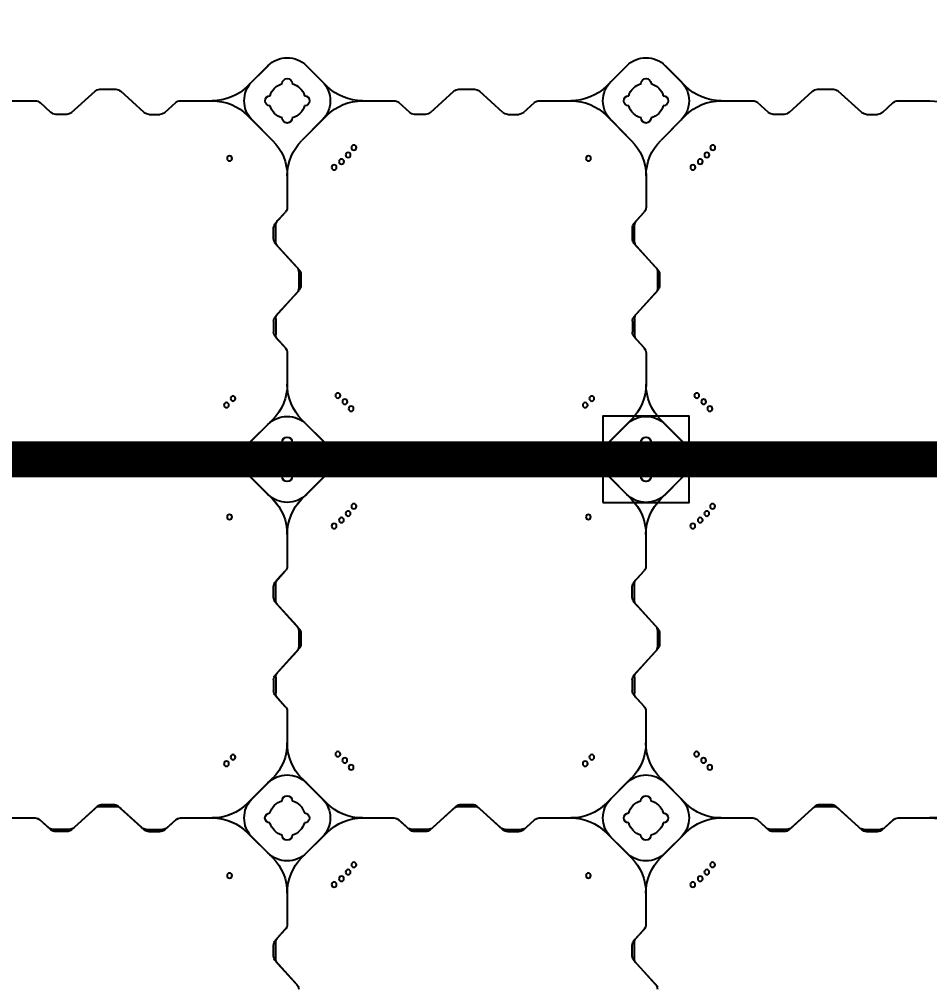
# Model space of a CAD drawing. Header units: millimetres. Extents: x -1612139 to -1260738, y 1141106 to 1536160.
# Drawn here: x -1321892 to -1320624, y 1255078 to 1256425 of the extents above; entities that cross this region are included whole.
import ezdxf

# ---------------------------------------------------------------- set-up
doc = ezdxf.new("R2010")
doc.units = ezdxf.units.MM
doc.header["$LTSCALE"] = 10
doc.layers.get('0').update_dxf_attribs({"linetype": 'CONTINUOUS'})
doc.layers.get('DEFPOINTS').update_dxf_attribs({"linetype": 'CONTINUOUS'})
doc.layers.add('W-FLOAT_BOWL浮筒', color=253, linetype='CONTINUOUS')
doc.styles.add('STANDARD_T3', font='simplex.shx', dxfattribs={"width": 0.7, "bigfont": 'gbcbig.shx'})
doc.dimstyles.new('W&&200', dxfattribs={"dimtxt": 700, "dimasz": 200, "dimexe": 500, "dimexo": 600, "dimgap": 200, "dimtad": 1, "dimdec": 0, "dimzin": 0, "dimdsep": 46, "dimtxsty": 'STANDARD_T3', "dimcen": 0.09, "dimclrd": 1, "dimclre": 1, "dimclrt": 7, "dimazin": 2, "dimtfac": 1, "dimtdec": 0, "dimtix": 1, "dimtmove": 2, "dimatfit": 3, "dimfxl": 100, "dimtolj": 1, "dimtzin": 0, "dimarcsym": 0})

# ---------------------------------------------------------------- blocks, each defined once
blk = doc.blocks.new('蓝色')
at = {"layer": 'W-FLOAT_BOWL浮筒', "color": 5}
for p, q in [((11489.9, 699.7), (11519.7, 732.5)), ((11492.9, 703.2), (11522.7, 736)), ((11989.9, 699.7), (12019.7, 732.5)), ((11992.9, 703.2), (12022.7, 736)), ((11487.3, 693), (11487.3, 677.7)), ((11490.3, 696.5), (11490.3, 674.2)), ((11987.3, 693), (11987.3, 677.7)), ((11990.3, 696.5), (11990.3, 674.2)), ((11489.9, 671), (11503.7, 655.8)), ((11492.9, 667.5), (11503.7, 655.6)), ((11989.9, 671), (12003.7, 655.8)), ((11992.9, 667.5), (12003.7, 655.6)), ((11506.3, 605.1), (11506.3, 649.1)), ((11506.3, 605.1), (11506.3, 648.9)), ((12006.3, 605.1), (12006.3, 649.1)), ((12006.3, 605.1), (12006.3, 648.9)), ((11451.1, 520.9), (11485.8, 555.6)), ((11457.5, 527.2), (11485.8, 555.5)), ((11561.6, 520.9), (11526.8, 555.6)), ((11555.2, 527.2), (11526.8, 555.5)), ((11951.1, 520.9), (11985.8, 555.6)), ((11957.5, 527.2), (11985.8, 555.5)), ((12061.6, 520.9), (12026.8, 555.6)), ((12055.2, 527.2), (12026.8, 555.5)), ((11479.5, 549.2), (11451.2, 520.9)), ((11457.5, 527.3), (11479.4, 549.2)), ((11533.2, 549.2), (11555.2, 527.3)), ((11533.2, 549.2), (11561.5, 520.9)), ((11979.5, 549.2), (11951.2, 520.9)), ((11957.5, 527.3), (11979.4, 549.2)), ((12033.2, 549.2), (12055.2, 527.3)), ((12033.2, 549.2), (12061.5, 520.9)), ((11173.5, 513.8), (11161.6, 503)), ((11177, 516.8), (11161.8, 503)), ((11202.5, 516.4), (11180.2, 516.4)), ((11199, 519.4), (11183.7, 519.4)), ((11205.7, 516.8), (11238.5, 487)), ((11209.2, 513.8), (11242, 484)), ((11303.5, 513.8), (11270.7, 484)), ((11307, 516.8), (11274.2, 487)), ((11310.2, 516.4), (11332.5, 516.4)), ((11313.7, 519.4), (11329, 519.4)), ((11335.7, 516.8), (11350.9, 503)), ((11339.2, 513.8), (11351.1, 503)), ((11673.5, 513.8), (11661.6, 503)), ((11677, 516.8), (11661.8, 503)), ((11702.5, 516.4), (11680.2, 516.4)), ((11699, 519.4), (11683.7, 519.4)), ((11705.7, 516.8), (11738.5, 487)), ((11709.2, 513.8), (11742, 484)), ((11803.5, 513.8), (11770.7, 484)), ((11807, 516.8), (11774.2, 487)), ((11810.2, 516.4), (11832.5, 516.4)), ((11813.7, 519.4), (11829, 519.4)), ((11835.7, 516.8), (11850.9, 503)), ((11839.2, 513.8), (11851.1, 503)), ((12173.5, 513.8), (12161.6, 503)), ((12177, 516.8), (12161.8, 503)), ((12202.5, 516.4), (12180.2, 516.4)), ((12199, 519.4), (12183.7, 519.4)), ((12205.7, 516.8), (12238.5, 487)), ((12209.2, 513.8), (12242, 484)), ((12303.5, 513.8), (12270.7, 484)), ((12307, 516.8), (12274.2, 487)), ((12310.2, 516.4), (12332.5, 516.4)), ((12313.7, 519.4), (12329, 519.4)), ((12335.7, 516.8), (12350.9, 503)), ((12339.2, 513.8), (12351.1, 503)), ((11110.9, 500.4), (11155.1, 500.4)), ((11110.9, 500.4), (11154.9, 500.4)), ((11357.6, 500.4), (11401.6, 500.4)), ((11357.8, 500.4), (11401.6, 500.4)), ((11610.9, 500.4), (11655.1, 500.4)), ((11610.9, 500.4), (11654.9, 500.4)), ((11857.6, 500.4), (11901.6, 500.4)), ((11857.8, 500.4), (11901.6, 500.4)), ((12110.9, 500.4), (12155.1, 500.4)), ((12110.9, 500.4), (12154.9, 500.4)), ((12357.6, 500.4), (12401.6, 500.4)), ((12357.8, 500.4), (12401.6, 500.4)), ((11245.2, 484.4), (11267.5, 484.4)), ((11248.7, 481.4), (11264, 481.4)), ((11485.8, 445.1), (11451.1, 479.9)), ((11479.5, 451.6), (11451.2, 479.9)), ((11479.4, 451.6), (11457.5, 473.5)), ((11457.5, 473.5), (11485.8, 445.2)), ((11526.8, 445.1), (11561.6, 479.9)), ((11555.2, 473.5), (11526.8, 445.2)), ((11533.2, 451.6), (11561.5, 479.9)), ((11555.2, 473.5), (11533.2, 451.6)), ((11745.2, 484.4), (11767.5, 484.4)), ((11748.7, 481.4), (11764, 481.4)), ((11985.8, 445.1), (11951.1, 479.9)), ((11979.5, 451.6), (11951.2, 479.9)), ((11979.4, 451.6), (11957.5, 473.5)), ((11957.5, 473.5), (11985.8, 445.2)), ((12026.8, 445.1), (12061.6, 479.9)), ((12055.2, 473.5), (12026.8, 445.2)), ((12033.2, 451.6), (12061.5, 479.9)), ((12055.2, 473.5), (12033.2, 451.6)), ((12245.2, 484.4), (12267.5, 484.4)), ((12248.7, 481.4), (12264, 481.4)), ((11506.3, 351.6), (11506.3, 395.8)), ((11506.3, 351.8), (11506.3, 395.8)), ((12006.3, 351.6), (12006.3, 395.8)), ((12006.3, 351.8), (12006.3, 395.8)), ((11489.9, 329.7), (11503.7, 344.9)), ((11492.9, 333.2), (11503.7, 345.1)), ((11989.9, 329.7), (12003.7, 344.9)), ((11992.9, 333.2), (12003.7, 345.1)), ((11490.3, 304.2), (11490.3, 326.5)), ((11990.3, 304.2), (11990.3, 326.5)), ((11487.3, 307.7), (11487.3, 323)), ((11987.3, 307.7), (11987.3, 323)), ((11489.9, 301), (11519.7, 268.2)), ((11492.9, 297.5), (11522.7, 264.7)), ((11989.9, 301), (12019.7, 268.2)), ((11992.9, 297.5), (12022.7, 264.7)), ((11522.3, 239.2), (11522.3, 261.5)), ((11525.3, 242.7), (11525.3, 258)), ((12022.3, 239.2), (12022.3, 261.5)), ((12025.3, 242.7), (12025.3, 258)), ((11489.9, 199.7), (11519.7, 232.5)), ((11492.9, 203.2), (11522.7, 236)), ((11989.9, 199.7), (12019.7, 232.5)), ((11992.9, 203.2), (12022.7, 236)), ((11487.3, 193), (11487.3, 177.7)), ((11490.3, 196.5), (11490.3, 174.2)), ((11987.3, 193), (11987.3, 177.7)), ((11990.3, 196.5), (11990.3, 174.2)), ((11489.9, 171), (11503.7, 155.8)), ((11492.9, 167.5), (11503.7, 155.6)), ((11989.9, 171), (12003.7, 155.8)), ((11992.9, 167.5), (12003.7, 155.6)), ((11506.3, 105.1), (11506.3, 149.1)), ((11506.3, 105.1), (11506.3, 148.9)), ((12006.3, 105.1), (12006.3, 149.1)), ((12006.3, 105.1), (12006.3, 148.9)), ((11451.1, 20.9), (11485.8, 55.6)), ((11457.5, 27.2), (11485.8, 55.5)), ((11561.6, 20.9), (11526.8, 55.6)), ((11555.2, 27.2), (11526.8, 55.5)), ((11951.1, 20.9), (11985.8, 55.6)), ((11957.5, 27.2), (11985.8, 55.5)), ((12061.6, 20.9), (12026.8, 55.6)), ((12055.2, 27.2), (12026.8, 55.5)), ((11177, 16.8), (11161.8, 3)), ((11199, 19.4), (11183.7, 19.4)), ((11205.7, 16.8), (11238.5, -13)), ((11307, 16.8), (11274.2, -13)), ((11313.7, 19.4), (11329, 19.4)), ((11335.7, 16.8), (11350.9, 3)), ((11677, 16.8), (11661.8, 3)), ((11699, 19.4), (11683.7, 19.4)), ((11705.7, 16.8), (11738.5, -13)), ((11807, 16.8), (11774.2, -13)), ((11813.7, 19.4), (11829, 19.4)), ((11835.7, 16.8), (11850.9, 3)), ((12177, 16.8), (12161.8, 3)), ((12199, 19.4), (12183.7, 19.4)), ((12205.7, 16.8), (12238.5, -13)), ((12307, 16.8), (12274.2, -13)), ((12313.7, 19.4), (12329, 19.4)), ((12335.7, 16.8), (12350.9, 3)), ((11110.9, 0.4), (11155.1, 0.4)), ((11357.6, 0.4), (11401.6, 0.4)), ((11610.9, 0.4), (11655.1, 0.4)), ((11857.6, 0.4), (11901.6, 0.4)), ((12110.9, 0.4), (12155.1, 0.4)), ((12357.6, 0.4), (12401.6, 0.4)), ((11245.2, -15.6), (11267.5, -15.6)), ((11479.5, -48.4), (11451.2, -20.1)), ((11479.4, -48.4), (11457.5, -26.5)), ((11533.2, -48.4), (11561.5, -20.1)), ((11555.2, -26.5), (11533.2, -48.4)), ((11745.2, -15.6), (11767.5, -15.6)), ((11979.5, -48.4), (11951.2, -20.1)), ((11979.4, -48.4), (11957.5, -26.5)), ((12033.2, -48.4), (12061.5, -20.1)), ((12055.2, -26.5), (12033.2, -48.4)), ((12245.2, -15.6), (12267.5, -15.6))]:
    blk.add_line(p, q, dxfattribs=at)
for centre in [(11571.6, 593.3), (12071.6, 593.3), (11426, 580.7), (11581.9, 585.1), (11591.1, 575.9), (11926, 580.7), (12081.9, 585.1), (12091.1, 575.9), (11599.2, 565.7), (12099.2, 565.7), (11595.3, 429.8), (12095.3, 429.8), (11421.6, 424.8), (11430.8, 415.6), (11586.6, 420.1), (11921.6, 424.8), (11930.8, 415.6), (12086.6, 420.1), (11576.9, 411.4), (12076.9, 411.4), (11571.6, 93.3), (12071.6, 93.3), (11426, 80.7), (11581.9, 85.1), (11926, 80.7), (12081.9, 85.1), (11591.1, 75.9), (11599.2, 65.7), (12091.1, 75.9), (12099.2, 65.7)]:
    blk.add_circle(centre, 3.5, dxfattribs=at)
for centre, radius, start, end in [((11512.3, 739.2), 10, 317.7263, 0), ((12012.3, 739.2), 10, 317.7263, 0), ((11500.3, 696.5), 10, 137.7263, 180), ((12000.3, 696.5), 10, 137.7263, 180), ((11497.3, 693), 10, 137.7263, 180), ((11997.3, 693), 10, 137.7263, 180), ((11497.3, 677.7), 10, 180, 222.2737), ((11500.3, 674.2), 10, 180, 222.2737), ((11997.3, 677.7), 10, 180, 222.2737), ((12000.3, 674.2), 10, 180, 222.2737), ((11496.3, 649.1), 10, 0, 42.2737), ((11496.3, 648.9), 10, 0, 42.2737), ((11996.3, 649.1), 10, 0, 42.2737), ((11996.3, 648.9), 10, 0, 42.2737), ((11436.3, 605.1), 70, 315, 0), ((11436.3, 605), 70, 315, 0), ((11576.3, 605.1), 70, 180, 225), ((11576.3, 605), 70, 180, 225), ((11936.3, 605.1), 70, 315, 0), ((11936.3, 605), 70, 315, 0), ((12076.3, 605.1), 70, 180, 225), ((12076.3, 605), 70, 180, 225), ((11506.3, 522.3), 38, 45, 135), ((11506.4, 522.3), 38, 45, 135), ((12006.3, 522.3), 38, 45, 135), ((12006.4, 522.3), 38, 45, 135), ((11484.4, 500.4), 38, 135, 225), ((11484.4, 500.3), 38, 135, 225), ((11506.3, 524.4), 7, 0, 180), ((11506.3, 524.4), 7, 0, 180), ((11506.3, 524.4), 7, 0, 180), ((11506.3, 524.4), 7, 0, 180), ((11528.3, 500.4), 38, 315, 45), ((11528.3, 500.3), 38, 315, 45), ((11984.4, 500.4), 38, 135, 225), ((11984.4, 500.3), 38, 135, 225), ((12006.3, 524.4), 7, 0, 180), ((12006.3, 524.4), 7, 0, 180), ((12006.3, 524.4), 7, 0, 180), ((12006.3, 524.4), 7, 0, 180), ((12028.3, 500.4), 38, 315, 45), ((12028.3, 500.3), 38, 315, 45), ((11180.2, 506.4), 10, 90, 132.2737), ((11183.7, 509.4), 10, 90, 132.2737), ((11199, 509.4), 10, 47.7263, 90), ((11202.5, 506.4), 10, 47.7263, 90), ((11310.2, 506.4), 10, 90, 132.2737), ((11313.7, 509.4), 10, 90, 132.2737), ((11329, 509.4), 10, 47.7263, 90), ((11332.5, 506.4), 10, 47.7263, 90), ((11401.6, 570.4), 70, 270, 315), ((11401.7, 570.4), 70, 270, 315), ((11506.3, 500.4), 25, 106.2602, 163.7398), ((11506.3, 500.4), 25, 106.2602, 163.7398), ((11506.3, 500.4), 25, 106.2602, 163.7398), ((11506.3, 500.4), 25, 106.2602, 163.7398), ((11506.3, 500.4), 25, 16.2602, 73.7398), ((11506.3, 500.4), 25, 16.2602, 73.7398), ((11506.3, 500.4), 25, 16.2602, 73.7398), ((11506.3, 500.4), 25, 16.2602, 73.7398), ((11611, 570.4), 70, 225, 270), ((11611.1, 570.4), 70, 225, 270), ((11680.2, 506.4), 10, 90, 132.2737), ((11683.7, 509.4), 10, 90, 132.2737), ((11699, 509.4), 10, 47.7263, 90), ((11702.5, 506.4), 10, 47.7263, 90), ((11810.2, 506.4), 10, 90, 132.2737), ((11813.7, 509.4), 10, 90, 132.2737), ((11829, 509.4), 10, 47.7263, 90), ((11832.5, 506.4), 10, 47.7263, 90), ((11901.6, 570.4), 70, 270, 315), ((11901.7, 570.4), 70, 270, 315), ((12006.3, 500.4), 25, 106.2602, 163.7398), ((12006.3, 500.4), 25, 106.2602, 163.7398), ((12006.3, 500.4), 25, 106.2602, 163.7398), ((12006.3, 500.4), 25, 106.2602, 163.7398), ((12006.3, 500.4), 25, 16.2602, 73.7398), ((12006.3, 500.4), 25, 16.2602, 73.7398), ((12006.3, 500.4), 25, 16.2602, 73.7398), ((12006.3, 500.4), 25, 16.2602, 73.7398), ((12111, 570.4), 70, 225, 270), ((12111.1, 570.4), 70, 225, 270), ((12180.2, 506.4), 10, 90, 132.2737), ((12183.7, 509.4), 10, 90, 132.2737), ((12199, 509.4), 10, 47.7263, 90), ((12202.5, 506.4), 10, 47.7263, 90), ((12310.2, 506.4), 10, 90, 132.2737), ((12313.7, 509.4), 10, 90, 132.2737), ((12329, 509.4), 10, 47.7263, 90), ((12332.5, 506.4), 10, 47.7263, 90), ((12401.6, 570.4), 70, 270, 315), ((11154.9, 510.4), 10, 270, 312.2737), ((11155.1, 510.4), 10, 270, 312.2737), ((11357.6, 510.4), 10, 227.7263, 270), ((11357.8, 510.4), 10, 227.7263, 270), ((11401.6, 430.4), 70, 45, 90), ((11401.7, 430.4), 70, 45, 90), ((11482.3, 500.4), 7, 90, 270), ((11482.3, 500.4), 7, 90, 270), ((11482.3, 500.4), 7, 90, 270), ((11482.3, 500.4), 7, 90, 270), ((11530.3, 500.4), 7, 270, 90), ((11530.3, 500.4), 7, 270, 90), ((11530.3, 500.4), 7, 270, 90), ((11530.3, 500.4), 7, 270, 90), ((11611, 430.4), 70, 90, 135), ((11611.1, 430.4), 70, 90, 135), ((11654.9, 510.4), 10, 270, 312.2737), ((11655.1, 510.4), 10, 270, 312.2737), ((11857.6, 510.4), 10, 227.7263, 270), ((11857.8, 510.4), 10, 227.7263, 270), ((11901.6, 430.4), 70, 45, 90), ((11901.7, 430.4), 70, 45, 90), ((11982.3, 500.4), 7, 90, 270), ((11982.3, 500.4), 7, 90, 270), ((11982.3, 500.4), 7, 90, 270), ((11982.3, 500.4), 7, 90, 270), ((12030.3, 500.4), 7, 270, 90), ((12030.3, 500.4), 7, 270, 90), ((12030.3, 500.4), 7, 270, 90), ((12030.3, 500.4), 7, 270, 90), ((12111, 430.4), 70, 90, 135), ((12111.1, 430.4), 70, 90, 135), ((12154.9, 510.4), 10, 270, 312.2737), ((12155.1, 510.4), 10, 270, 312.2737), ((12357.6, 510.4), 10, 227.7263, 270), ((12357.8, 510.4), 10, 227.7263, 270), ((12401.6, 430.4), 70, 45, 90), ((11245.2, 494.4), 10, 227.7263, 270), ((11267.5, 494.4), 10, 270, 312.2737), ((11506.3, 500.4), 25, 196.2602, 253.7398), ((11506.3, 500.4), 25, 196.2602, 253.7398), ((11506.3, 500.4), 25, 196.2602, 253.7398), ((11506.3, 500.4), 25, 196.2602, 253.7398), ((11506.3, 500.4), 25, 286.2602, 343.7398), ((11506.3, 500.4), 25, 286.2602, 343.7398), ((11506.3, 500.4), 25, 286.2602, 343.7398), ((11506.3, 500.4), 25, 286.2602, 343.7398), ((11745.2, 494.4), 10, 227.7263, 270), ((11767.5, 494.4), 10, 270, 312.2737), ((12006.3, 500.4), 25, 196.2602, 253.7398), ((12006.3, 500.4), 25, 196.2602, 253.7398), ((12006.3, 500.4), 25, 196.2602, 253.7398), ((12006.3, 500.4), 25, 196.2602, 253.7398), ((12006.3, 500.4), 25, 286.2602, 343.7398), ((12006.3, 500.4), 25, 286.2602, 343.7398), ((12006.3, 500.4), 25, 286.2602, 343.7398), ((12006.3, 500.4), 25, 286.2602, 343.7398), ((12245.2, 494.4), 10, 227.7263, 270), ((12267.5, 494.4), 10, 270, 312.2737), ((11248.7, 491.4), 10, 227.7263, 270), ((11264, 491.4), 10, 270, 312.2737), ((11506.3, 476.4), 7, 180, 0), ((11506.3, 476.4), 7, 180, 0), ((11506.3, 476.4), 7, 180, 0), ((11506.3, 476.4), 7, 180, 0), ((11748.7, 491.4), 10, 227.7263, 270), ((11764, 491.4), 10, 270, 312.2737), ((12006.3, 476.4), 7, 180, 0), ((12006.3, 476.4), 7, 180, 0), ((12006.3, 476.4), 7, 180, 0), ((12006.3, 476.4), 7, 180, 0), ((12248.7, 491.4), 10, 227.7263, 270), ((12264, 491.4), 10, 270, 312.2737), ((11506.3, 478.4), 38, 225, 315), ((11506.4, 478.4), 38, 225, 315), ((11436.3, 395.7), 70, 0, 45), ((11436.3, 395.7), 70, 0, 45), ((11576.3, 395.7), 70, 135, 180), ((11576.3, 395.7), 70, 135, 180), ((12006.3, 478.4), 38, 225, 315), ((12006.4, 478.4), 38, 225, 315), ((11936.3, 395.7), 70, 0, 45), ((11936.3, 395.7), 70, 0, 45), ((12076.3, 395.7), 70, 135, 180), ((12076.3, 395.7), 70, 135, 180), ((11496.3, 351.8), 10, 317.7263, 0), ((11496.3, 351.6), 10, 317.7263, 0), ((11996.3, 351.8), 10, 317.7263, 0), ((11996.3, 351.6), 10, 317.7263, 0), ((11497.3, 323), 10, 137.7263, 180), ((11500.3, 326.5), 10, 137.7263, 180), ((11997.3, 323), 10, 137.7263, 180), ((12000.3, 326.5), 10, 137.7263, 180), ((11497.3, 307.7), 10, 180, 222.2737), ((11500.3, 304.2), 10, 180, 222.2737), ((11997.3, 307.7), 10, 180, 222.2737), ((12000.3, 304.2), 10, 180, 222.2737), ((11512.3, 261.5), 10, 0, 42.2737), ((11515.3, 258), 10, 0, 42.2737), ((12012.3, 261.5), 10, 0, 42.2737), ((12015.3, 258), 10, 0, 42.2737), ((11515.3, 242.7), 10, 317.7263, 0), ((12015.3, 242.7), 10, 317.7263, 0), ((11512.3, 239.2), 10, 317.7263, 0), ((12012.3, 239.2), 10, 317.7263, 0), ((11500.3, 196.5), 10, 137.7263, 180), ((12000.3, 196.5), 10, 137.7263, 180), ((11497.3, 193), 10, 137.7263, 180), ((11997.3, 193), 10, 137.7263, 180), ((11497.3, 177.7), 10, 180, 222.2737), ((11997.3, 177.7), 10, 180, 222.2737), ((11500.3, 174.2), 10, 180, 222.2737), ((12000.3, 174.2), 10, 180, 222.2737), ((11496.3, 149.1), 10, 0, 42.2737), ((11496.3, 148.9), 10, 0, 42.2737), ((11996.3, 149.1), 10, 0, 42.2737), ((11996.3, 148.9), 10, 0, 42.2737), ((11436.3, 105.1), 70, 315, 0), ((11436.3, 105), 70, 315, 0), ((11576.3, 105.1), 70, 180, 225), ((11576.3, 105), 70, 180, 225), ((11936.3, 105.1), 70, 315, 0), ((11936.3, 105), 70, 315, 0), ((12076.3, 105.1), 70, 180, 225), ((12076.3, 105), 70, 180, 225), ((11484.4, 0.3), 38, 135, 225), ((11506.3, 24.4), 7, 0, 180), ((11506.3, 24.4), 7, 0, 180), ((11528.3, 0.3), 38, 315, 45), ((11984.4, 0.3), 38, 135, 225), ((12006.3, 24.4), 7, 0, 180), ((12006.3, 24.4), 7, 0, 180), ((12028.3, 0.3), 38, 315, 45), ((11183.7, 9.4), 10, 90, 132.2737), ((11199, 9.4), 10, 47.7263, 90), ((11313.7, 9.4), 10, 90, 132.2737), ((11329, 9.4), 10, 47.7263, 90), ((11401.6, 70.4), 70, 270, 315), ((11506.3, 0.4), 25, 106.2602, 163.7398), ((11506.3, 0.4), 25, 106.2602, 163.7398), ((11506.3, 0.4), 25, 16.2602, 73.7398), ((11506.3, 0.4), 25, 16.2602, 73.7398), ((11611.1, 70.4), 70, 225, 270), ((11683.7, 9.4), 10, 90, 132.2737), ((11699, 9.4), 10, 47.7263, 90), ((11813.7, 9.4), 10, 90, 132.2737), ((11829, 9.4), 10, 47.7263, 90), ((11901.6, 70.4), 70, 270, 315), ((12006.3, 0.4), 25, 106.2602, 163.7398), ((12006.3, 0.4), 25, 106.2602, 163.7398), ((12006.3, 0.4), 25, 16.2602, 73.7398), ((12006.3, 0.4), 25, 16.2602, 73.7398), ((12111.1, 70.4), 70, 225, 270), ((12183.7, 9.4), 10, 90, 132.2737), ((12199, 9.4), 10, 47.7263, 90), ((12313.7, 9.4), 10, 90, 132.2737), ((12329, 9.4), 10, 47.7263, 90), ((12401.6, 70.4), 70, 270, 315), ((11155.1, 10.4), 10, 270, 312.2737), ((11357.6, 10.4), 10, 227.7263, 270), ((11401.7, -69.6), 70, 45, 90), ((11482.3, 0.4), 7, 90, 270), ((11482.3, 0.4), 7, 90, 270), ((11530.3, 0.4), 7, 270, 90), ((11530.3, 0.4), 7, 270, 90), ((11611, -69.6), 70, 90, 135), ((11655.1, 10.4), 10, 270, 312.2737), ((11857.6, 10.4), 10, 227.7263, 270), ((11901.7, -69.6), 70, 45, 90), ((11982.3, 0.4), 7, 90, 270), ((11982.3, 0.4), 7, 90, 270), ((12030.3, 0.4), 7, 270, 90), ((12030.3, 0.4), 7, 270, 90), ((12111, -69.6), 70, 90, 135), ((12155.1, 10.4), 10, 270, 312.2737), ((12357.6, 10.4), 10, 227.7263, 270), ((11245.2, -5.6), 10, 227.7263, 270), ((11267.5, -5.6), 10, 270, 312.2737), ((11506.3, 0.4), 25, 196.2602, 253.7398), ((11506.3, 0.4), 25, 196.2602, 253.7398), ((11506.3, 0.4), 25, 286.2602, 343.7398), ((11506.3, 0.4), 25, 286.2602, 343.7398), ((11745.2, -5.6), 10, 227.7263, 270), ((11767.5, -5.6), 10, 270, 312.2737), ((12006.3, 0.4), 25, 196.2602, 253.7398), ((12006.3, 0.4), 25, 196.2602, 253.7398), ((12006.3, 0.4), 25, 286.2602, 343.7398), ((12006.3, 0.4), 25, 286.2602, 343.7398), ((12245.2, -5.6), 10, 227.7263, 270), ((12267.5, -5.6), 10, 270, 312.2737), ((11506.3, -23.6), 7, 180, 0), ((11506.3, -23.6), 7, 180, 0), ((12006.3, -23.6), 7, 180, 0), ((12006.3, -23.6), 7, 180, 0), ((11506.3, -21.6), 38, 225, 315), ((11506.4, -21.6), 38, 225, 315), ((12006.3, -21.6), 38, 225, 315), ((12006.4, -21.6), 38, 225, 315)]:
    blk.add_arc(centre, radius, start, end, dxfattribs=at)
blk = doc.blocks.new('橙色')
at = {"layer": 'W-FLOAT_BOWL浮筒', "color": 30}
for p, q in [((11973.2, 548.8), (11944.8, 520.5)), ((11951.2, 526.9), (11973.1, 548.8)), ((12026.8, 548.8), (12055.2, 520.5)), ((12026.9, 548.8), (12048.8, 526.9)), ((12473.2, 548.8), (12444.8, 520.5)), ((12451.2, 526.9), (12473.1, 548.8)), ((12526.8, 548.8), (12555.2, 520.5)), ((12526.9, 548.8), (12548.8, 526.9)), ((11667.1, 513.4), (11655.3, 502.6)), ((11696.1, 516), (11673.9, 516)), ((11702.9, 513.4), (11735.6, 483.6)), ((11797.1, 513.4), (11764.4, 483.6)), ((11803.9, 516), (11826.1, 516)), ((11832.9, 513.4), (11844.7, 502.6)), ((12167.1, 513.4), (12155.3, 502.6)), ((12196.1, 516), (12173.9, 516)), ((12202.9, 513.4), (12235.6, 483.6)), ((12297.1, 513.4), (12264.4, 483.6)), ((12303.9, 516), (12326.1, 516)), ((12332.9, 513.4), (12344.7, 502.6)), ((12667.1, 513.4), (12655.3, 502.6)), ((12696.1, 516), (12673.9, 516)), ((12702.9, 513.4), (12735.6, 483.6)), ((12797.1, 513.4), (12764.4, 483.6)), ((12803.9, 516), (12826.1, 516)), ((12832.9, 513.4), (12844.7, 502.6)), ((11604.6, 500), (11648.5, 500)), ((11851.5, 500), (11895.3, 500)), ((12104.6, 500), (12148.5, 500)), ((12351.5, 500), (12395.3, 500)), ((12604.6, 500), (12648.5, 500)), ((12851.5, 500), (12895.3, 500)), ((11742.4, 481), (11757.6, 481)), ((11979.5, 444.8), (11944.8, 479.5)), ((11951.2, 473.2), (11979.5, 444.8)), ((12020.5, 444.8), (12055.2, 479.5)), ((12048.8, 473.2), (12020.5, 444.8)), ((12242.4, 481), (12257.6, 481)), ((12479.5, 444.8), (12444.8, 479.5)), ((12451.2, 473.2), (12479.5, 444.8)), ((12520.5, 444.8), (12555.2, 479.5)), ((12548.8, 473.2), (12520.5, 444.8)), ((12742.4, 481), (12757.6, 481)), ((12000, 351.3), (12000, 395.4)), ((12000, 351.5), (12000, 395.4)), ((12500, 351.3), (12500, 395.4)), ((12500, 351.5), (12500, 395.4)), ((11983.6, 329.4), (11997.4, 344.5)), ((11986.6, 332.9), (11997.4, 344.7)), ((12483.6, 329.4), (12497.4, 344.5)), ((12486.6, 332.9), (12497.4, 344.7)), ((11984, 303.9), (11984, 326.1)), ((12484, 303.9), (12484, 326.1)), ((11981, 307.4), (11981, 322.6)), ((12481, 307.4), (12481, 322.6)), ((11983.6, 300.6), (12013.4, 267.9)), ((11986.6, 297.1), (12016.4, 264.4)), ((12483.6, 300.6), (12513.4, 267.9)), ((12486.6, 297.1), (12516.4, 264.4)), ((12016, 238.9), (12016, 261.1)), ((12019, 242.4), (12019, 257.6)), ((12516, 238.9), (12516, 261.1)), ((12519, 242.4), (12519, 257.6)), ((11983.6, 199.4), (12013.4, 232.1)), ((11986.6, 202.9), (12016.4, 235.6)), ((12483.6, 199.4), (12513.4, 232.1)), ((12486.6, 202.9), (12516.4, 235.6)), ((11981, 192.6), (11981, 177.4)), ((11984, 196.1), (11984, 173.9)), ((12481, 192.6), (12481, 177.4)), ((12484, 196.1), (12484, 173.9)), ((11983.6, 170.6), (11997.4, 155.5)), ((11986.6, 167.1), (11997.4, 155.3)), ((12483.6, 170.6), (12497.4, 155.5)), ((12486.6, 167.1), (12497.4, 155.3)), ((12000, 104.7), (12000, 148.7)), ((12000, 104.7), (12000, 148.5)), ((12500, 104.7), (12500, 148.7)), ((12500, 104.7), (12500, 148.5)), ((11944.8, 20.5), (11979.5, 55.2)), ((11951.2, 26.8), (11979.5, 55.2)), ((12048.8, 26.8), (12020.5, 55.2)), ((12055.2, 20.5), (12020.5, 55.2)), ((12444.8, 20.5), (12479.5, 55.2)), ((12451.2, 26.8), (12479.5, 55.2)), ((12548.8, 26.8), (12520.5, 55.2)), ((12555.2, 20.5), (12520.5, 55.2)), ((11670.6, 16.4), (11655.5, 2.6)), ((11692.6, 19), (11677.4, 19)), ((11699.4, 16.4), (11732.1, -13.4)), ((11800.6, 16.4), (11767.9, -13.4)), ((11807.4, 19), (11822.6, 19)), ((11829.4, 16.4), (11844.5, 2.6)), ((12170.6, 16.4), (12155.5, 2.6)), ((12192.6, 19), (12177.4, 19)), ((12199.4, 16.4), (12232.1, -13.4)), ((12300.6, 16.4), (12267.9, -13.4)), ((12307.4, 19), (12322.6, 19)), ((12329.4, 16.4), (12344.5, 2.6)), ((12670.6, 16.4), (12655.5, 2.6)), ((12692.6, 19), (12677.4, 19)), ((12699.4, 16.4), (12732.1, -13.4)), ((12800.6, 16.4), (12767.9, -13.4)), ((12807.4, 19), (12822.6, 19)), ((12829.4, 16.4), (12844.5, 2.6)), ((11604.6, 0), (11648.7, 0)), ((11851.3, 0), (11895.3, 0)), ((12104.6, 0), (12148.7, 0)), ((12351.3, 0), (12395.3, 0)), ((12604.6, 0), (12648.7, 0)), ((12851.3, 0), (12895.3, 0)), ((11738.9, -16), (11761.1, -16)), ((11973.2, -48.8), (11944.8, -20.5)), ((11973.1, -48.8), (11951.2, -26.9)), ((12026.8, -48.8), (12055.2, -20.5)), ((12048.8, -26.9), (12026.9, -48.8)), ((12238.9, -16), (12261.1, -16)), ((12473.2, -48.8), (12444.8, -20.5)), ((12473.1, -48.8), (12451.2, -26.9)), ((12526.8, -48.8), (12555.2, -20.5)), ((12548.8, -26.9), (12526.9, -48.8)), ((12738.9, -16), (12761.1, -16))]:
    blk.add_line(p, q, dxfattribs=at)
for centre in [(12089, 429.4), (12589, 429.4), (11915.2, 424.4), (11924.4, 415.2), (12080.3, 419.7), (12415.2, 424.4), (12424.4, 415.2), (12580.3, 419.7), (12070.6, 411), (12570.6, 411), (12065.3, 92.9), (12565.3, 92.9), (11919.7, 80.3), (12075.6, 84.8), (12419.7, 80.3), (12575.6, 84.8), (12084.8, 75.6), (12092.9, 65.3), (12584.8, 75.6), (12592.9, 65.3)]:
    blk.add_circle(centre, 3.5, dxfattribs=at)
for centre, radius, start, end in [((12000, 522), 38, 45, 135), ((12000, 522), 38, 45, 135), ((12500, 522), 38, 45, 135), ((12500, 522), 38, 45, 135), ((11978, 500), 38, 135, 225), ((12000, 524), 7, 0, 180), ((12000, 524), 7, 0, 180), ((12022, 500), 38, 315, 45), ((12478, 500), 38, 135, 225), ((12500, 524), 7, 0, 180), ((12500, 524), 7, 0, 180), ((12522, 500), 38, 315, 45), ((11673.9, 506), 10, 90, 132.2737), ((11696.1, 506), 10, 47.7263, 90), ((11803.9, 506), 10, 90, 132.2737), ((11826.1, 506), 10, 47.7263, 90), ((11895.3, 570), 70, 270, 315), ((12000, 500), 25, 106.2602, 163.7398), ((12000, 500), 25, 106.2602, 163.7398), ((12000, 500), 25, 16.2602, 73.7398), ((12000, 500), 25, 16.2602, 73.7398), ((12104.7, 570), 70, 225, 270), ((12173.9, 506), 10, 90, 132.2737), ((12196.1, 506), 10, 47.7263, 90), ((12303.9, 506), 10, 90, 132.2737), ((12326.1, 506), 10, 47.7263, 90), ((12395.3, 570), 70, 270, 315), ((12500, 500), 25, 106.2602, 163.7398), ((12500, 500), 25, 106.2602, 163.7398), ((12500, 500), 25, 16.2602, 73.7398), ((12500, 500), 25, 16.2602, 73.7398), ((12604.7, 570), 70, 225, 270), ((12673.9, 506), 10, 90, 132.2737), ((12696.1, 506), 10, 47.7263, 90), ((12803.9, 506), 10, 90, 132.2737), ((12826.1, 506), 10, 47.7263, 90), ((11648.5, 510), 10, 270, 312.2737), ((11851.5, 510), 10, 227.7263, 270), ((11895.3, 430), 70, 45, 90), ((11976, 500), 7, 90, 270), ((11976, 500), 7, 90, 270), ((12024, 500), 7, 270, 90), ((12024, 500), 7, 270, 90), ((12104.7, 430), 70, 90, 135), ((12148.5, 510), 10, 270, 312.2737), ((12351.5, 510), 10, 227.7263, 270), ((12395.3, 430), 70, 45, 90), ((12476, 500), 7, 90, 270), ((12476, 500), 7, 90, 270), ((12524, 500), 7, 270, 90), ((12524, 500), 7, 270, 90), ((12604.7, 430), 70, 90, 135), ((12648.5, 510), 10, 270, 312.2737), ((12851.5, 510), 10, 227.7263, 270), ((12895.3, 430), 70, 45, 90), ((12000, 500), 25, 196.2602, 253.7398), ((12000, 500), 25, 196.2602, 253.7398), ((12000, 500), 25, 286.2602, 343.7398), ((12000, 500), 25, 286.2602, 343.7398), ((12500, 500), 25, 196.2602, 253.7398), ((12500, 500), 25, 196.2602, 253.7398), ((12500, 500), 25, 286.2602, 343.7398), ((12500, 500), 25, 286.2602, 343.7398), ((11742.4, 491), 10, 227.7263, 270), ((11757.6, 491), 10, 270, 312.2737), ((12000, 476), 7, 180, 0), ((12000, 476), 7, 180, 0), ((12242.4, 491), 10, 227.7263, 270), ((12257.6, 491), 10, 270, 312.2737), ((12500, 476), 7, 180, 0), ((12500, 476), 7, 180, 0), ((12742.4, 491), 10, 227.7263, 270), ((12757.6, 491), 10, 270, 312.2737), ((11930, 395.3), 70, 0, 45), ((11930, 395.3), 70, 0, 45), ((12070, 395.3), 70, 135, 180), ((12070, 395.3), 70, 135, 180), ((12430, 395.3), 70, 0, 45), ((12430, 395.3), 70, 0, 45), ((12570, 395.3), 70, 135, 180), ((12570, 395.3), 70, 135, 180), ((11990, 351.5), 10, 317.7263, 0), ((11990, 351.3), 10, 317.7263, 0), ((12490, 351.5), 10, 317.7263, 0), ((12490, 351.3), 10, 317.7263, 0), ((11991, 322.6), 10, 137.7263, 180), ((11994, 326.1), 10, 137.7263, 180), ((12491, 322.6), 10, 137.7263, 180), ((12494, 326.1), 10, 137.7263, 180), ((11991, 307.4), 10, 180, 222.2737), ((11994, 303.9), 10, 180, 222.2737), ((12491, 307.4), 10, 180, 222.2737), ((12494, 303.9), 10, 180, 222.2737), ((12006, 261.1), 10, 0, 42.2737), ((12009, 257.6), 10, 0, 42.2737), ((12506, 261.1), 10, 0, 42.2737), ((12509, 257.6), 10, 0, 42.2737), ((12006, 238.9), 10, 317.7263, 0), ((12009, 242.4), 10, 317.7263, 0), ((12506, 238.9), 10, 317.7263, 0), ((12509, 242.4), 10, 317.7263, 0), ((11994, 196.1), 10, 137.7263, 180), ((12494, 196.1), 10, 137.7263, 180), ((11991, 192.6), 10, 137.7263, 180), ((12491, 192.6), 10, 137.7263, 180), ((11991, 177.4), 10, 180, 222.2737), ((12491, 177.4), 10, 180, 222.2737), ((11994, 173.9), 10, 180, 222.2737), ((12494, 173.9), 10, 180, 222.2737), ((11990, 148.7), 10, 0, 42.2737), ((11990, 148.5), 10, 0, 42.2737), ((12490, 148.7), 10, 0, 42.2737), ((12490, 148.5), 10, 0, 42.2737), ((11930, 104.7), 70, 315, 0), ((11930, 104.7), 70, 315, 0), ((12070, 104.7), 70, 180, 225), ((12070, 104.7), 70, 180, 225), ((12430, 104.7), 70, 315, 0), ((12430, 104.7), 70, 315, 0), ((12570, 104.7), 70, 180, 225), ((12570, 104.7), 70, 180, 225), ((12000, 24), 7, 0, 180), ((12000, 24), 7, 0, 180), ((12500, 24), 7, 0, 180), ((12500, 24), 7, 0, 180), ((11677.4, 9), 10, 90, 132.2737), ((11692.6, 9), 10, 47.7263, 90), ((11807.4, 9), 10, 90, 132.2737), ((11822.6, 9), 10, 47.7263, 90), ((11895.3, 70), 70, 270, 315), ((11978, 0), 38, 135, 225), ((12000, 0), 25, 106.2602, 163.7398), ((12000, 0), 25, 106.2602, 163.7398), ((12000, 0), 25, 16.2602, 73.7398), ((12000, 0), 25, 16.2602, 73.7398), ((12022, 0), 38, 315, 45), ((12104.7, 70), 70, 225, 270), ((12177.4, 9), 10, 90, 132.2737), ((12192.6, 9), 10, 47.7263, 90), ((12307.4, 9), 10, 90, 132.2737), ((12322.6, 9), 10, 47.7263, 90), ((12395.3, 70), 70, 270, 315), ((12478, 0), 38, 135, 225), ((12500, 0), 25, 106.2602, 163.7398), ((12500, 0), 25, 106.2602, 163.7398), ((12500, 0), 25, 16.2602, 73.7398), ((12500, 0), 25, 16.2602, 73.7398), ((12522, 0), 38, 315, 45), ((12604.7, 70), 70, 225, 270), ((12677.4, 9), 10, 90, 132.2737), ((12692.6, 9), 10, 47.7263, 90), ((12807.4, 9), 10, 90, 132.2737), ((12822.6, 9), 10, 47.7263, 90), ((12895.3, 70), 70, 270, 315), ((11648.7, 10), 10, 270, 312.2737), ((11851.3, 10), 10, 227.7263, 270), ((11895.3, -70), 70, 45, 90), ((11976, 0), 7, 90, 270), ((11976, 0), 7, 90, 270), ((12024, 0), 7, 270, 90), ((12024, 0), 7, 270, 90), ((12104.7, -70), 70, 90, 135), ((12148.7, 10), 10, 270, 312.2737), ((12351.3, 10), 10, 227.7263, 270), ((12395.3, -70), 70, 45, 90), ((12476, 0), 7, 90, 270), ((12476, 0), 7, 90, 270), ((12524, 0), 7, 270, 90), ((12524, 0), 7, 270, 90), ((12604.7, -70), 70, 90, 135), ((12648.7, 10), 10, 270, 312.2737), ((12851.3, 10), 10, 227.7263, 270), ((11738.9, -6), 10, 227.7263, 270), ((11761.1, -6), 10, 270, 312.2737), ((12000, 0), 25, 196.2602, 253.7398), ((12000, 0), 25, 196.2602, 253.7398), ((12000, 0), 25, 286.2602, 343.7398), ((12000, 0), 25, 286.2602, 343.7398), ((12238.9, -6), 10, 227.7263, 270), ((12261.1, -6), 10, 270, 312.2737), ((12500, 0), 25, 196.2602, 253.7398), ((12500, 0), 25, 196.2602, 253.7398), ((12500, 0), 25, 286.2602, 343.7398), ((12500, 0), 25, 286.2602, 343.7398), ((12738.9, -6), 10, 227.7263, 270), ((12761.1, -6), 10, 270, 312.2737), ((12000, -24), 7, 180, 0), ((12000, -24), 7, 180, 0), ((12500, -24), 7, 180, 0), ((12500, -24), 7, 180, 0), ((12000, -22), 38, 225, 315), ((12000, -22), 38, 225, 315), ((12500, -22), 38, 225, 315), ((12500, -22), 38, 225, 315)]:
    blk.add_arc(centre, radius, start, end, dxfattribs=at)
blk = doc.blocks.new('*D183')
at = {"color": 1, "lineweight": -2, "transparency": 16777216}
for p, q in [((-1333518.8, 1271320.9), (-1333518.8, 1271920.9)), ((-1311518.8, 1271320.9), (-1311518.8, 1271920.9)), ((-1333318.8, 1271420.9), (-1311718.8, 1271420.9))]:
    blk.add_line(p, q, dxfattribs=at)
at = {"color": 1, "transparency": 16777216}
for points in [[(-1333318.8, 1271454.3), (-1333318.8, 1271387.6), (-1333518.8, 1271420.9)], [(-1311718.8, 1271454.3), (-1311718.8, 1271387.6), (-1311518.8, 1271420.9)]]:
    blk.add_solid(points, dxfattribs=at)
at = {"layer": 'DEFPOINTS', "color": 0, "transparency": 16777216}
for p in [(-1311518.8, 1271420.9), (-1333518.8, 1256311.5), (-1311518.8, 1253811.5)]:
    blk.add_point(p, dxfattribs=at)
at = {"color": 7, "transparency": 16777216, "insert": (-1321828.2, 1271970.9), "char_height": 700, "attachment_point": 5, "style": 'STANDARD_T3'}
blk.add_mtext('\\A1;22000', dxfattribs=at)
blk = doc.blocks.new('LGZ')
at = {"color": 6}
blk.add_lwpolyline([(-60, -60), (60, -60), (60, 60), (-60, 60)], close=True, dxfattribs=at)

msp = doc.modelspace()

# ---------------------------------------------------------------- linework, layer by layer
at = {"color": 6, "const_width": 50}
msp.add_lwpolyline([(-1333018.8, 1255811.5), (-1324018.8, 1255811.5), (-1324018.8, 1267811.5), (-1323018.8, 1267811.5), (-1323018.8, 1255811.5), (-1313018.8, 1255811.5), (-1313018.8, 1267811.5), (-1312018.8, 1267811.5), (-1312018.8, 1253811.5)], dxfattribs=at)

# ---------------------------------------------------------------- block references
at = {"xscale": -1, "rotation": 180}
for name, p in [('橙色', (-1333518.8, 1256311.5)), ('蓝色', (-1333025.2, 1255811.8))]:
    msp.add_blockref(name, p, dxfattribs=at)
msp.add_blockref('LGZ', (-1321018.8, 1255811.5))

# ---------------------------------------------------------------- dimensions: what is measured, and where the dimension line sits
dim = msp.add_linear_dim(base=(-1311518.8, 1271420.9), p1=(-1333518.8, 1256311.5), p2=(-1311518.8, 1253811.5), dimstyle='W&&200', override={"dimfxlon": 1})
dim.commit()
dim.dimension.update_dxf_attribs({"geometry": '*D183', "text_midpoint": (-1321828.2, 1271970.9), "dimtype": 160})

doc.saveas('drawing.dxf')
